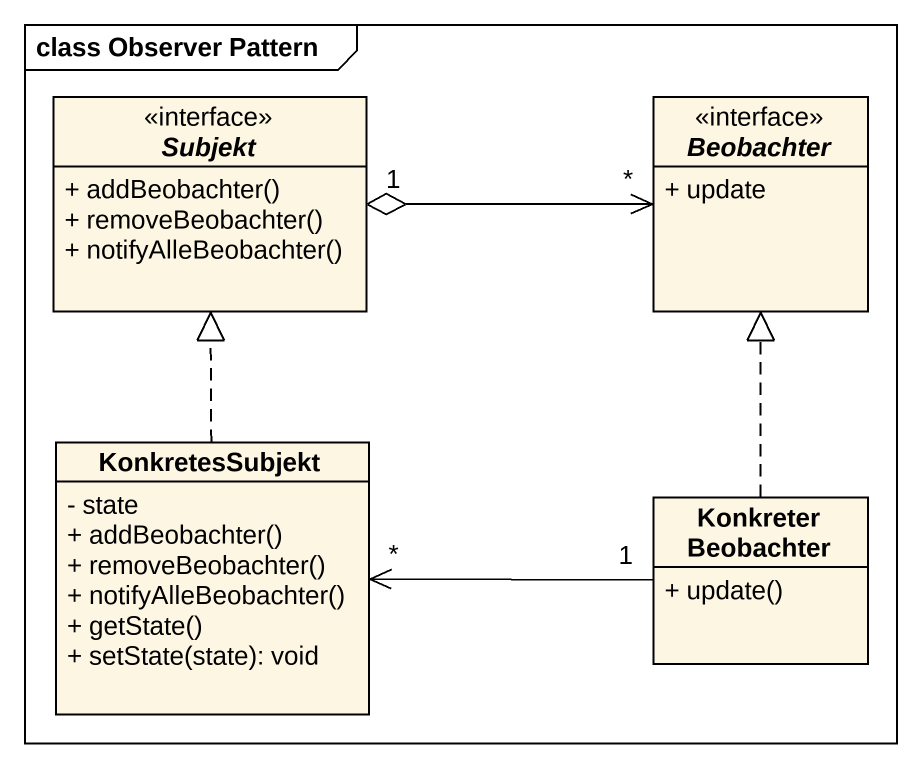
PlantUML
@startuml
mainframe class Observer Pattern
hide circle
hide empty members
skinparam classAttributeIconSize 0
interface Subjekt {
  {field} + addBeobachter()
  {field} + removeBeobachter()
  {field} + notifyAlleBeobachter()
}
interface Beobachter {
  + update
}
class KonkretesSubjekt {
  - state
  {field} + addBeobachter()
  {field} + removeBeobachter()
  {field} + notifyAlleBeobachter()
  {field} + getState()
  {field} + setState(state): void
}
class KonkreterBeobachter {
  {field} + update()
}
Beobachter "*" <-left-o "1" Subjekt
KonkretesSubjekt .up.|> Subjekt
KonkreterBeobachter .up.|> Beobachter
KonkreterBeobachter "1" -left-> "*" KonkretesSubjekt
@enduml
